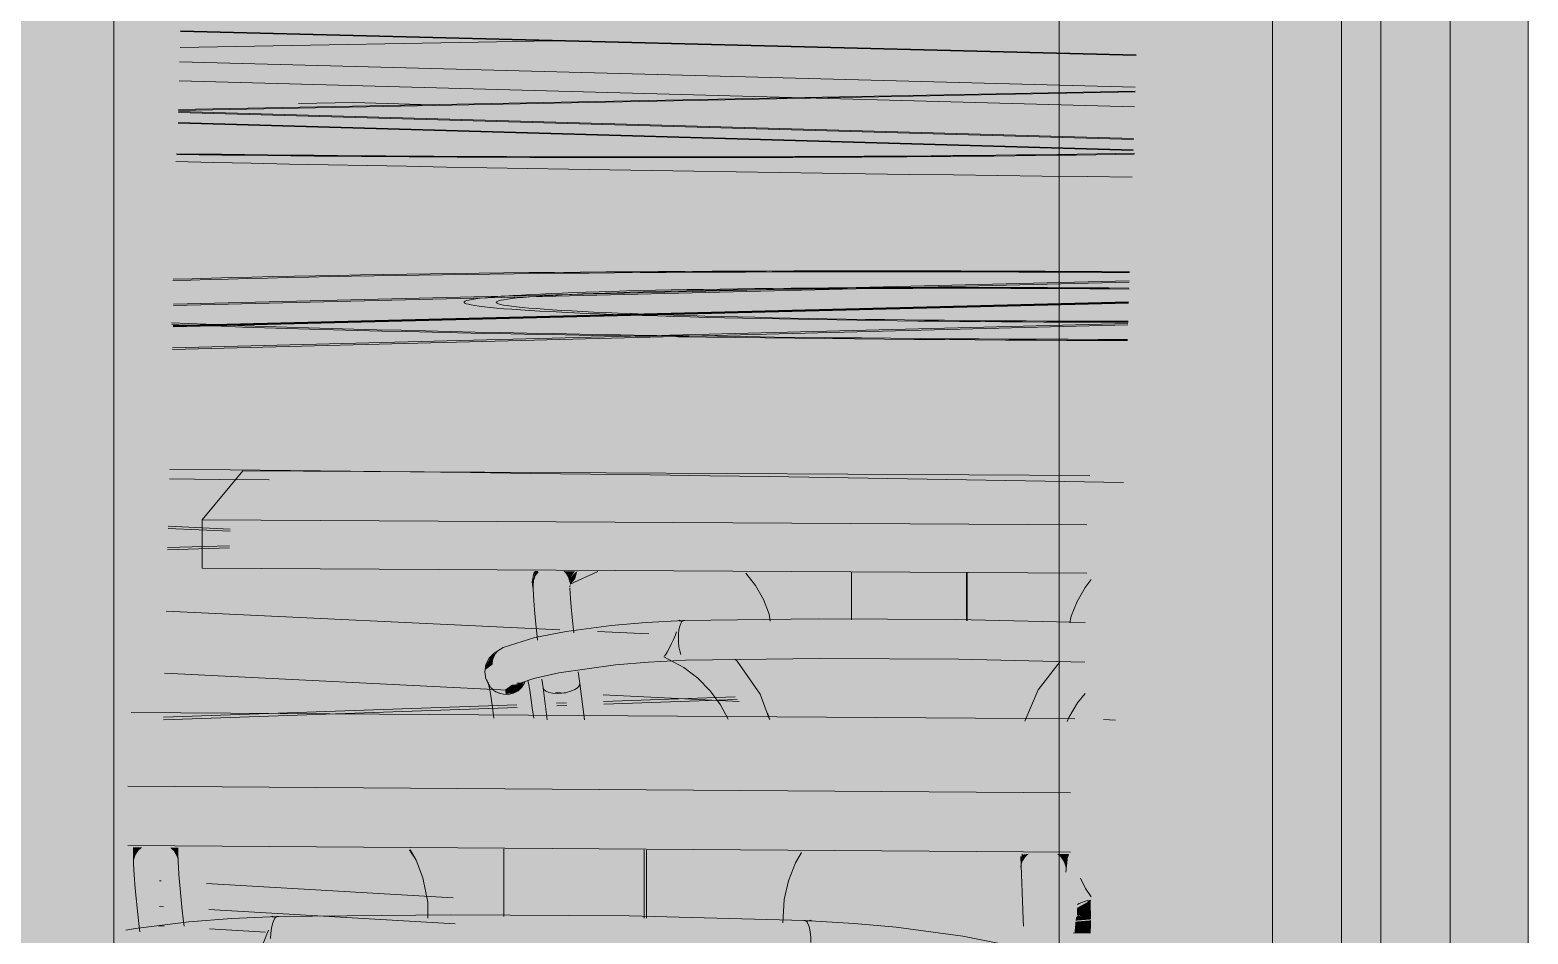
# Model space of a CAD drawing. Header units: inches. Extents: x 30681 to 92461, y -36095 to 66.
# Drawn here: x 30683.3781 to 30683.436, y 59.9393 to 59.9742 of the extents above; entities that cross this region are included whole.
import ezdxf

# ---------------------------------------------------------------- set-up
doc = ezdxf.new("R2010")
doc.units = ezdxf.units.IN
doc.header["$MEASUREMENT"] = 0
doc.linetypes.add('Dash 1_16_', pattern=[0.125, 0.0625, -0.0625])
for name, color, linetype, lineweight in [('A-FLOR', 192, 'Continuous', 13), ('A-FLOR-CLRS', 90, 'Dash 1_16_', 9), ('A-FLOR-OTLN', 90, 'Continuous', 9), ('A-GLAZ-CURT', 52, 'Continuous', 9), ('A-GLAZ-CWMG', 51, 'Continuous', 9), ('I-FURN', 30, 'Continuous', 9), ('L-SITE-WALL', 31, 'Continuous', 13)]:
    doc.layers.add(name, color=color, linetype=linetype, lineweight=lineweight)

msp = doc.modelspace()

# ---------------------------------------------------------------- hatches: boundary and pattern name
at = {"layer": 'A-FLOR'}
h = msp.add_hatch(color=256, dxfattribs=at)
h.paths.add_polyline_path([(30683.39455, 59.939724), (30683.394453, 59.940735), (30683.384948, 59.941277), (30683.385035, 59.940277), (30683.394496, 59.939728)], flags=0)
h.paths.add_polyline_path([(30683.383281, 59.940379), (30683.383239, 59.941127), (30683.383192, 59.941378), (30683.383132, 59.941381), (30683.383132, 59.940387), (30683.383273, 59.940379)], flags=0)
h.paths.add_polyline_path([(30683.373013, 59.940975), (30683.373013, 59.941959), (30683.371578, 59.942041), (30683.371188, 59.941081), (30683.371978, 59.941035)], flags=0)
h.paths.add_polyline_path([(30683.369065, 59.941204), (30683.369442, 59.942163), (30683.361022, 59.942643), (30683.361149, 59.941664), (30683.369038, 59.941206)], flags=0)
h.paths.add_polyline_path([(30683.359063, 59.941785), (30683.358914, 59.942764), (30683.34355, 59.943641), (30683.34355, 59.942686), (30683.359011, 59.941788)], flags=0)
at = {"layer": 'A-GLAZ-CURT', "transparency": 33554458}
msp.add_hatch(color=256, dxfattribs=at).paths.add_polyline_path([(30683.381389, 59.873038), (30683.430294, 59.877207), (30683.430294, 60.076217), (30683.381389, 60.078804), (30683.381389, 59.877247)], flags=0)
at = {"layer": 'A-GLAZ-CWMG'}
for points in [[(30683.378135, 59.872206), (30683.378135, 60.07932), (30683.375497, 60.079115), (30683.375497, 59.872536), (30683.377193, 59.872324)], [(30683.378135, 59.872206), (30683.381375, 59.872484), (30683.381375, 60.079148), (30683.378135, 60.07932), (30683.378135, 59.881051)], [(30683.432972, 59.8769), (30683.435978, 59.877158), (30683.435978, 60.078365), (30683.432972, 60.078529), (30683.432972, 59.880953)], [(30683.430294, 59.877207), (30683.430294, 60.076217), (30683.426113, 60.07592), (30683.426113, 59.877685)], [(30683.432972, 59.8769), (30683.432972, 60.076407), (30683.430294, 60.076217), (30683.430294, 59.877207), (30683.432016, 59.87701)]]:
    msp.add_hatch(color=256, dxfattribs=at).paths.add_polyline_path(points, flags=0)
at = {"layer": 'I-FURN'}
for points in [[(30683.418941, 59.953257), (30683.418941, 59.955126), (30683.384785, 59.955317), (30683.384785, 59.953455), (30683.416409, 59.953271)], [(30683.397569, 59.953007), (30683.397639, 59.953174), (30683.397753, 59.953341), (30683.397636, 59.953341), (30683.397584, 59.953085)], [(30683.397593, 59.952333), (30683.397644, 59.952494), (30683.397739, 59.952639), (30683.398011, 59.952827), (30683.398035, 59.952839), (30683.398215, 59.952881), (30683.398152, 59.95334), (30683.397786, 59.953318), (30683.397683, 59.953174), (30683.397605, 59.953007), (30683.397575, 59.952899), (30683.397571, 59.952541)], [(30683.399004, 59.95232), (30683.398934, 59.953096), (30683.398762, 59.953335), (30683.398194, 59.953339), (30683.398215, 59.952881), (30683.398401, 59.952879), (30683.39858, 59.952834), (30683.398739, 59.952749), (30683.398868, 59.952629), (30683.398959, 59.952483)], [(30683.398979, 59.952932), (30683.399041, 59.953142), (30683.399182, 59.953332), (30683.398762, 59.953335), (30683.398876, 59.953199), (30683.398973, 59.952958)], [(30683.39899, 59.952813), (30683.399184, 59.953033), (30683.399269, 59.953331), (30683.39921, 59.953309), (30683.399003, 59.953084), (30683.398989, 59.952837)], [(30683.399016, 59.952838), (30683.399738, 59.953194), (30683.400046, 59.953325), (30683.399269, 59.953331), (30683.399205, 59.953083), (30683.399184, 59.953033), (30683.399036, 59.952857)], [(30683.397574, 59.95264), (30683.397597, 59.952979), (30683.397653, 59.953125), (30683.397569, 59.953007), (30683.397556, 59.952753), (30683.397573, 59.952642)], [(30683.406746, 59.95141), (30683.40745, 59.951425), (30683.407432, 59.951689), (30683.406855, 59.953114), (30683.40668, 59.953284), (30683.405696, 59.953289), (30683.406303, 59.952504), (30683.40674, 59.951425)], [(30683.40745, 59.951421), (30683.40774, 59.951429), (30683.40762, 59.951967), (30683.40778, 59.951929), (30683.407559, 59.952614), (30683.407203, 59.953281), (30683.406712, 59.953284), (30683.406868, 59.95308), (30683.407432, 59.951689), (30683.40745, 59.951425)], [(30683.417552, 59.951333), (30683.417573, 59.951628), (30683.418196, 59.953092), (30683.418302, 59.953217), (30683.417762, 59.95322), (30683.417356, 59.95229), (30683.417357, 59.951909), (30683.41726, 59.95134), (30683.417389, 59.951337)], [(30683.418259, 59.951313), (30683.418365, 59.951569), (30683.418729, 59.952432), (30683.418907, 59.952712), (30683.419115, 59.952955), (30683.419078, 59.953212), (30683.418302, 59.953217), (30683.418158, 59.953048), (30683.417573, 59.951628), (30683.417579, 59.951332), (30683.418258, 59.951313)], [(30683.395993, 59.949728), (30683.396903, 59.950029), (30683.398289, 59.950304), (30683.400108, 59.950544), (30683.400183, 59.950915), (30683.400271, 59.951061), (30683.400386, 59.951168), (30683.40052, 59.951229), (30683.39893, 59.951008), (30683.397174, 59.950652), (30683.396367, 59.950369), (30683.396213, 59.950254), (30683.396094, 59.950102), (30683.396019, 59.949923)], [(30683.400108, 59.950544), (30683.402219, 59.950703), (30683.40317, 59.950752), (30683.403224, 59.951208), (30683.40331, 59.951389), (30683.403362, 59.951427), (30683.401942, 59.951349), (30683.40052, 59.951229), (30683.400386, 59.951168), (30683.400271, 59.951061), (30683.400183, 59.950915), (30683.400127, 59.950738)], [(30683.418871, 59.950682), (30683.418873, 59.951355), (30683.413516, 59.951469), (30683.411617, 59.951494), (30683.404796, 59.951449), (30683.40331, 59.951389), (30683.403224, 59.951208), (30683.403176, 59.950919), (30683.40317, 59.950752), (30683.407865, 59.950817), (30683.413514, 59.950795), (30683.416339, 59.950751)], [(30683.396735, 59.948948), (30683.397604, 59.949232), (30683.399402, 59.949555), (30683.400659, 59.949719), (30683.400516, 59.949762), (30683.400383, 59.949853), (30683.400268, 59.949988), (30683.400126, 59.950345), (30683.400108, 59.950544), (30683.397736, 59.950194), (30683.396584, 59.949924), (30683.395993, 59.949728), (30683.396017, 59.949532), (30683.396091, 59.949348), (30683.396209, 59.949187), (30683.396363, 59.949062), (30683.396588, 59.948972)], [(30683.400659, 59.949719), (30683.402818, 59.949947), (30683.402648, 59.950069), (30683.403261, 59.950125), (30683.403193, 59.950413), (30683.40317, 59.950752), (30683.401529, 59.950667), (30683.400108, 59.950544), (30683.400181, 59.950155), (30683.400383, 59.949853), (30683.400516, 59.949762)], [(30683.405756, 59.947614), (30683.405448, 59.948349), (30683.40427, 59.949671), (30683.403739, 59.949999), (30683.40355, 59.950001), (30683.403256, 59.950143), (30683.403176, 59.950347), (30683.402897, 59.95052), (30683.40268, 59.950111), (30683.402876, 59.949984), (30683.402806, 59.949953), (30683.403977, 59.949122), (30683.404316, 59.948754), (30683.404546, 59.948471), (30683.405071, 59.947619), (30683.405676, 59.947615)], [(30683.418578, 59.949839), (30683.418872, 59.949884), (30683.418871, 59.950682), (30683.413514, 59.950795), (30683.411609, 59.95082), (30683.405042, 59.950781), (30683.40317, 59.950752), (30683.403222, 59.950259), (30683.403261, 59.950125), (30683.403483, 59.950101), (30683.403599, 59.950019), (30683.403681, 59.950035), (30683.403627, 59.950068), (30683.404135, 59.949992), (30683.404163, 59.949989), (30683.405022, 59.94993), (30683.407867, 59.949968), (30683.413515, 59.949945), (30683.41634, 59.9499)], [(30683.395726, 59.949534), (30683.395993, 59.949728), (30683.396019, 59.949923), (30683.396094, 59.950102), (30683.396213, 59.950254), (30683.395914, 59.950024), (30683.395745, 59.949687), (30683.395742, 59.949663)], [(30683.417502, 59.947538), (30683.417809, 59.948269), (30683.418872, 59.949504), (30683.418872, 59.949867), (30683.418337, 59.949845), (30683.41797, 59.94984), (30683.417144, 59.948866), (30683.416562, 59.947544), (30683.417368, 59.947539)], [(30683.396501, 59.948584), (30683.396486, 59.948768), (30683.396735, 59.948948), (30683.396542, 59.94898), (30683.396363, 59.949062), (30683.396209, 59.949187), (30683.396091, 59.949348), (30683.396001, 59.949664), (30683.395993, 59.949728), (30683.395726, 59.949534), (30683.395769, 59.94914), (30683.395927, 59.948852), (30683.396055, 59.948735), (30683.396244, 59.948634), (30683.396414, 59.948595)], [(30683.418236, 59.947533), (30683.418546, 59.948189), (30683.418874, 59.948624), (30683.418872, 59.949492), (30683.417809, 59.948269), (30683.417502, 59.947538), (30683.418215, 59.947533)], [(30683.396713, 59.948176), (30683.396594, 59.948579), (30683.396321, 59.94861), (30683.396114, 59.948703), (30683.395918, 59.948863), (30683.395867, 59.948882), (30683.395951, 59.948577), (30683.396127, 59.948353), (30683.396271, 59.948259), (30683.396463, 59.948192), (30683.396656, 59.948177)], [(30683.396613, 59.948579), (30683.396934, 59.948696), (30683.397068, 59.948805), (30683.397204, 59.948991), (30683.397102, 59.948885), (30683.396934, 59.948725), (30683.396741, 59.948627), (30683.396567, 59.948592), (30683.396375, 59.9486), (30683.396594, 59.948579)], [(30683.396501, 59.948584), (30683.396806, 59.948654), (30683.39698, 59.94876), (30683.397123, 59.948913), (30683.397201, 59.949056), (30683.396928, 59.948966), (30683.396735, 59.948948), (30683.396486, 59.948768)], [(30683.396713, 59.948176), (30683.396945, 59.948241), (30683.397199, 59.948417), (30683.397226, 59.948442), (30683.397363, 59.948702), (30683.397388, 59.94878), (30683.397364, 59.94911), (30683.397226, 59.949027), (30683.397077, 59.948814), (30683.396901, 59.948678), (30683.396652, 59.948589), (30683.396613, 59.948579), (30683.396713, 59.948179)], [(30683.397582, 59.947658), (30683.397393, 59.948944), (30683.397388, 59.94878), (30683.397315, 59.948578), (30683.397128, 59.948353), (30683.396984, 59.948262), (30683.396757, 59.948186), (30683.396713, 59.948176), (30683.396801, 59.947663), (30683.397556, 59.947658)], [(30683.396735, 59.948948), (30683.396928, 59.948966), (30683.397742, 59.949232), (30683.396793, 59.948967)], [(30683.398805, 59.9476), (30683.398673, 59.948626), (30683.398317, 59.948627), (30683.398051, 59.948705), (30683.397947, 59.94884), (30683.398125, 59.947604), (30683.398725, 59.9476)], [(30683.399542, 59.947594), (30683.399344, 59.948917), (30683.399169, 59.948766), (30683.398856, 59.948656), (30683.398674, 59.948624), (30683.398805, 59.9476), (30683.39952, 59.947595)], [(30683.406733, 59.947608), (30683.406632, 59.94786), (30683.406614, 59.94786), (30683.406726, 59.947608)], [(30683.382146, 59.942174), (30683.382207, 59.942369), (30683.382321, 59.942544), (30683.382466, 59.942671), (30683.382147, 59.942672), (30683.382141, 59.942308)], [(30683.382373, 59.93941), (30683.383197, 59.939523), (30683.382929, 59.942335), (30683.382907, 59.942668), (30683.382466, 59.942671), (30683.382321, 59.942544), (30683.382175, 59.942267), (30683.382146, 59.942174), (30683.382174, 59.941533), (30683.382352, 59.939603), (30683.382373, 59.93941)], [(30683.383197, 59.939523), (30683.38408, 59.939661), (30683.3838, 59.942354), (30683.383689, 59.942531), (30683.383528, 59.942664), (30683.382907, 59.942668), (30683.383075, 59.940637), (30683.383188, 59.939603)], [(30683.383856, 59.942157), (30683.383845, 59.94266), (30683.383545, 59.942664), (30683.383689, 59.942531), (30683.383813, 59.942308)], [(30683.392954, 59.942266), (30683.392804, 59.942585), (30683.392763, 59.942585), (30683.392935, 59.942297)], [(30683.394315, 59.939945), (30683.394182, 59.941579), (30683.393781, 59.942579), (30683.392826, 59.942585), (30683.3934, 59.94115), (30683.393501, 59.939945), (30683.394288, 59.939945)], [(30683.394768, 59.939944), (30683.394791, 59.94131), (30683.394371, 59.942574), (30683.393781, 59.942579), (30683.394215, 59.941496), (30683.394343, 59.939944), (30683.394734, 59.939944)], [(30683.416886, 59.938574), (30683.417337, 59.942422), (30683.416706, 59.942426), (30683.416562, 59.942295), (30683.416454, 59.942119), (30683.416381, 59.941755), (30683.41607, 59.938799), (30683.416763, 59.938609)], [(30683.416401, 59.941922), (30683.416454, 59.942119), (30683.416582, 59.942313), (30683.416706, 59.942426), (30683.416455, 59.942391), (30683.416446, 59.942312)], [(30683.417712, 59.93816), (30683.418122, 59.941914), (30683.418058, 59.942111), (30683.417912, 59.942313), (30683.41777, 59.942419), (30683.417337, 59.942422), (30683.416886, 59.938574), (30683.417314, 59.938424), (30683.417674, 59.93819)], [(30683.418128, 59.94171), (30683.418177, 59.942414), (30683.417792, 59.942418), (30683.41794, 59.942288), (30683.418058, 59.942111), (30683.418122, 59.941914)], [(30683.418187, 59.942267), (30683.418205, 59.942413), (30683.418193, 59.942413), (30683.418189, 59.942311)], [(30683.41652, 59.939858), (30683.416793, 59.942317), (30683.416396, 59.94232), (30683.416519, 59.939858)], [(30683.418586, 59.94047), (30683.418893, 59.940597), (30683.419109, 59.940638), (30683.419086, 59.940831), (30683.418733, 59.941367), (30683.418689, 59.941378), (30683.418589, 59.940501)], [(30683.419107, 59.939912), (30683.419085, 59.940616), (30683.418978, 59.940605), (30683.418978, 59.940568), (30683.41857, 59.94034), (30683.418562, 59.940046), (30683.41866, 59.940046), (30683.418741, 59.939976), (30683.418906, 59.939949)], [(30683.408289, 59.939002), (30683.408247, 59.93948), (30683.408185, 59.939705), (30683.408073, 59.93985), (30683.395986, 59.940063), (30683.39036, 59.940037), (30683.387672, 59.940003), (30683.387545, 59.93986), (30683.387457, 59.93956), (30683.387424, 59.939161), (30683.392566, 59.939224), (30683.400204, 59.939184), (30683.405834, 59.939069), (30683.407241, 59.939031)], [(30683.418512, 59.939847), (30683.419106, 59.939895), (30683.419107, 59.939927), (30683.418721, 59.939993), (30683.41861, 59.940056), (30683.418528, 59.939977), (30683.418514, 59.939867)], [(30683.381836, 59.938708), (30683.383682, 59.938932), (30683.383706, 59.939173), (30683.383827, 59.939474), (30683.383887, 59.939574), (30683.384031, 59.939708), (30683.384198, 59.939783), (30683.381839, 59.939444), (30683.381836, 59.938747)], [(30683.383682, 59.938932), (30683.385415, 59.939068), (30683.387424, 59.939161), (30683.387457, 59.93956), (30683.387545, 59.93986), (30683.387672, 59.940003), (30683.384737, 59.939825), (30683.384198, 59.939783), (30683.384031, 59.939708), (30683.383827, 59.939474), (30683.383776, 59.939392), (30683.383706, 59.939173)], [(30683.41215, 59.938715), (30683.412128, 59.938957), (30683.412061, 59.939178), (30683.411955, 59.939362), (30683.411817, 59.939498), (30683.411655, 59.939577), (30683.409862, 59.93974), (30683.408073, 59.93985), (30683.408185, 59.939705), (30683.408262, 59.939403), (30683.408289, 59.939002), (30683.41035, 59.938879)], [(30683.417489, 59.93772), (30683.417458, 59.937962), (30683.417366, 59.938186), (30683.417123, 59.938451), (30683.41703, 59.938522), (30683.416809, 59.938611), (30683.415413, 59.93898), (30683.413699, 59.939302), (30683.411655, 59.939577), (30683.411837, 59.939478), (30683.411955, 59.939362), (30683.412061, 59.939178), (30683.412128, 59.938957), (30683.41215, 59.938715), (30683.414478, 59.938412), (30683.416275, 59.938077), (30683.417418, 59.937741)], [(30683.419092, 59.939356), (30683.419106, 59.939858), (30683.418506, 59.939807), (30683.418465, 59.939361), (30683.418488, 59.93936)], [(30683.419061, 59.938276), (30683.419064, 59.939365), (30683.418412, 59.939363), (30683.418315, 59.938282), (30683.41837, 59.938281)]]:
    msp.add_hatch(color=256, dxfattribs=at).paths.add_polyline_path(points, flags=0)
h = msp.add_hatch(color=256, dxfattribs=at)
h.paths.add_polyline_path([(30683.39849, 59.948616), (30683.398673, 59.948626), (30683.398565, 59.949324), (30683.397907, 59.949174), (30683.397976, 59.948767), (30683.398167, 59.948657), (30683.398317, 59.948627)], flags=0)
h.paths.add_polyline_path([(30683.397732, 59.95068), (30683.398414, 59.950826), (30683.398215, 59.952881), (30683.398035, 59.952839), (30683.397872, 59.952756), (30683.397739, 59.952639), (30683.397644, 59.952494), (30683.397593, 59.952333), (30683.3976, 59.952043), (30683.397727, 59.95073)], flags=0)
h = msp.add_hatch(color=256, dxfattribs=at)
h.paths.add_polyline_path([(30683.398673, 59.948626), (30683.399105, 59.948739), (30683.399277, 59.948839), (30683.399363, 59.948995), (30683.399267, 59.949442), (30683.39859, 59.949307), (30683.398606, 59.949177)], flags=0)
h.paths.add_polyline_path([(30683.398415, 59.950816), (30683.399135, 59.950956), (30683.398959, 59.952483), (30683.398868, 59.952629), (30683.398739, 59.952749), (30683.39858, 59.952834), (30683.398401, 59.952879), (30683.398215, 59.952881), (30683.398414, 59.950826)], flags=0)
h = msp.add_hatch(color=256, dxfattribs=at)
h.paths.add_polyline_path([(30683.41726, 59.95134), (30683.41736, 59.951999), (30683.417361, 59.952301), (30683.417762, 59.95322), (30683.414425, 59.953198), (30683.414423, 59.951395), (30683.417181, 59.951343)], flags=0)
h.paths.add_polyline_path([(30683.407741, 59.951425), (30683.409963, 59.951429), (30683.409964, 59.953265), (30683.407203, 59.953281), (30683.407595, 59.952504), (30683.40778, 59.951929), (30683.40762, 59.951967), (30683.407741, 59.951426)], flags=0)
h = msp.add_hatch(color=256, dxfattribs=at)
h.paths.add_polyline_path([(30683.413904, 59.913196), (30683.413744, 59.916702), (30683.413681, 59.91668), (30683.41346, 59.916557), (30683.412971, 59.916337), (30683.411692, 59.916074), (30683.41101, 59.915998), (30683.409851, 59.916274), (30683.409851, 59.913239), (30683.413823, 59.913196)], flags=0)
h.paths.add_polyline_path([(30683.414102, 59.921195), (30683.413978, 59.923402), (30683.413425, 59.923394), (30683.411111, 59.923405), (30683.409851, 59.923395), (30683.409851, 59.921388), (30683.412812, 59.921339), (30683.41409, 59.921197)], flags=0)
h.paths.add_polyline_path([(30683.414103, 59.926347), (30683.414159, 59.926411), (30683.414291, 59.926456), (30683.414291, 59.934092), (30683.409851, 59.934109), (30683.409868, 59.927148), (30683.410179, 59.927007), (30683.410932, 59.926817), (30683.412287, 59.926635), (30683.412658, 59.926588), (30683.413636, 59.926497), (30683.41399, 59.926394), (30683.414053, 59.926368)], flags=0)
h.paths.add_polyline_path([(30683.414291, 59.951427), (30683.414291, 59.95327), (30683.409851, 59.953296), (30683.409851, 59.951459), (30683.414116, 59.95143)], flags=0)
h = msp.add_hatch(color=256, dxfattribs=at)
h.paths.add_polyline_path([(30683.406735, 59.95141), (30683.406735, 59.951437), (30683.406731, 59.951425)], flags=0)
h.paths.add_polyline_path([(30683.406383, 59.952306), (30683.406185, 59.952707), (30683.406141, 59.952707), (30683.406298, 59.952447)], flags=0)
h = msp.add_hatch(color=256, dxfattribs=at)
h.paths.add_polyline_path([(30683.406704, 59.947608), (30683.406434, 59.948283), (30683.406079, 59.948989), (30683.405291, 59.949934), (30683.404389, 59.949957), (30683.403739, 59.949999), (30683.404349, 59.949622), (30683.405448, 59.948349), (30683.405756, 59.947614), (30683.406678, 59.947608)], flags=0)
h.paths.add_polyline_path([(30683.40321, 59.950326), (30683.40317, 59.950752), (30683.403172, 59.951208), (30683.402897, 59.95052), (30683.403193, 59.950336)], flags=0)
h = msp.add_hatch(color=256, dxfattribs=at)
h.paths.add_polyline_path([(30683.416042, 59.93582), (30683.416161, 59.936816), (30683.415689, 59.936923), (30683.41434, 59.937171), (30683.412705, 59.937398), (30683.410746, 59.9376), (30683.409296, 59.937695), (30683.40863, 59.9373), (30683.408233, 59.937015), (30683.40775, 59.936568), (30683.407601, 59.936333), (30683.407616, 59.935886), (30683.416031, 59.93582)], flags=0)
h.paths.add_polyline_path([(30683.416383, 59.938686), (30683.416486, 59.939862), (30683.416383, 59.942319), (30683.408227, 59.942369), (30683.40807, 59.942052), (30683.407607, 59.940828), (30683.407537, 59.939658), (30683.409846, 59.939555), (30683.411708, 59.939406), (30683.413036, 59.939254), (30683.415124, 59.938933), (30683.41637, 59.938689)], flags=0)
h.paths.add_polyline_path([(30683.416553, 59.947543), (30683.4168, 59.948209), (30683.417252, 59.949015), (30683.417867, 59.949803), (30683.417922, 59.949856), (30683.413078, 59.94995), (30683.408835, 59.949967), (30683.405291, 59.949934), (30683.405873, 59.949253), (30683.406168, 59.94884), (30683.40677, 59.947607), (30683.416535, 59.947544)], flags=0)
h = msp.add_hatch(color=256, dxfattribs=at)
h.paths.add_polyline_path([(30683.41656, 59.947543), (30683.416753, 59.947983), (30683.416964, 59.948523), (30683.416656, 59.94786), (30683.416553, 59.947543)], flags=0)
h.paths.add_polyline_path([(30683.417144, 59.948866), (30683.417827, 59.949672), (30683.417724, 59.949667), (30683.41716, 59.948889)], flags=0)
h = msp.add_hatch(color=256, dxfattribs=at)
h.paths.add_polyline_path([(30683.396792, 59.947664), (30683.396713, 59.948176), (30683.396515, 59.948179), (30683.396226, 59.948285), (30683.396056, 59.948423), (30683.395951, 59.948577), (30683.395934, 59.948577), (30683.396031, 59.947797), (30683.396079, 59.947668), (30683.396745, 59.947664)], flags=0)
h.paths.add_polyline_path([(30683.39595, 59.948352), (30683.395969, 59.948379), (30683.395938, 59.948431)], flags=0)
h = msp.add_hatch(color=256, dxfattribs=at)
h.paths.add_polyline_path([(30683.41831, 59.942484), (30683.41831, 59.944784), (30683.381909, 59.945034), (30683.381909, 59.942744), (30683.417195, 59.942492)], flags=0)
h.paths.add_polyline_path([(30683.371865, 59.942816), (30683.371865, 59.945103), (30683.365375, 59.945148), (30683.365375, 59.942862), (30683.36792, 59.942844)], flags=0)
h = msp.add_hatch(color=256, dxfattribs=at)
h.paths.add_polyline_path([(30683.406295, 59.928638), (30683.406267, 59.928693), (30683.406319, 59.928693), (30683.406196, 59.929176), (30683.406117, 59.930584), (30683.406202, 59.930609), (30683.406111, 59.932866), (30683.405979, 59.932838), (30683.405914, 59.933191), (30683.405866, 59.932275), (30683.406003, 59.92864), (30683.406237, 59.928638)], flags=0)
h.paths.add_polyline_path([(30683.405908, 59.939778), (30683.405908, 59.939778), (30683.405863, 59.939779)], flags=0)
h.paths.add_polyline_path([(30683.405907, 59.939798), (30683.405864, 59.940959), (30683.406302, 59.942399), (30683.406215, 59.942393), (30683.406224, 59.942472), (30683.406119, 59.94249), (30683.402084, 59.942519), (30683.402082, 59.939886), (30683.405863, 59.9398)], flags=0)
h.paths.add_polyline_path([(30683.396581, 59.939942), (30683.396583, 59.942558), (30683.394515, 59.942573), (30683.394618, 59.942298), (30683.394394, 59.942559), (30683.394791, 59.94131), (30683.39479, 59.939944), (30683.396302, 59.939942)], flags=0)
h = msp.add_hatch(color=256, dxfattribs=at)
h.paths.add_polyline_path([(30683.40185, 59.893829), (30683.40185, 59.918724), (30683.400773, 59.918722), (30683.396429, 59.918766), (30683.396429, 59.893901), (30683.401784, 59.89383)], flags=0)
h.paths.add_polyline_path([(30683.40185, 59.939945), (30683.40185, 59.942576), (30683.396429, 59.942614), (30683.396429, 59.94), (30683.400998, 59.939957), (30683.401784, 59.939946)], flags=0)
h = msp.add_hatch(color=256, dxfattribs=at)
h.paths.add_polyline_path([(30683.40185, 59.893829), (30683.401938, 59.894393), (30683.401938, 59.918718), (30683.40185, 59.918716), (30683.40185, 59.894402)], flags=0)
h.paths.add_polyline_path([(30683.401938, 59.939939), (30683.401938, 59.94257), (30683.40185, 59.942576), (30683.40185, 59.939945)], flags=0)
h = msp.add_hatch(color=256, dxfattribs=at)
h.paths.add_polyline_path([(30683.40636, 59.939769), (30683.406323, 59.939771), (30683.406323, 59.93977)], flags=0)
h.paths.add_polyline_path([(30683.406362, 59.939786), (30683.40648, 59.941406), (30683.406925, 59.942485), (30683.406341, 59.942489), (30683.40622, 59.942211), (30683.405864, 59.940959), (30683.405944, 59.939797), (30683.406321, 59.939787)], flags=0)
h = msp.add_hatch(color=256, dxfattribs=at)
h.paths.add_polyline_path([(30683.407231, 59.939752), (30683.407191, 59.939754), (30683.407217, 59.939752)], flags=0)
h.paths.add_polyline_path([(30683.407231, 59.939762), (30683.407343, 59.941091), (30683.407886, 59.942477), (30683.406925, 59.942485), (30683.40648, 59.941406), (30683.406376, 59.939786), (30683.407217, 59.939763)], flags=0)
at = {"layer": 'L-SITE-WALL'}
h = msp.add_hatch(color=256, dxfattribs=at)
h.paths.add_polyline_path([(30683.41787, 59.876931), (30683.426135, 59.87767), (30683.426135, 60.075929), (30683.419005, 60.076325), (30683.419756, 60.075495), (30683.419652, 60.075313), (30683.41787, 60.075411), (30683.41787, 59.877112)], flags=0)
h.paths.add_polyline_path([(30683.426135, 60.082746), (30683.426135, 60.174531), (30683.41787, 60.175586), (30683.41787, 60.131008), (30683.418797, 60.130973), (30683.418797, 60.128138), (30683.41787, 60.128026), (30683.41787, 60.083246), (30683.423759, 60.08289)], flags=0)

# ---------------------------------------------------------------- linework, layer by layer
at = {"layer": 'A-FLOR'}
for p, q in [((30683.383132, 59.941381), (30683.383204, 59.941377)), ((30683.384948, 59.941277), (30683.394473, 59.940733)), ((30683.383289, 59.940378), (30683.383132, 59.940387)), ((30683.394555, 59.939724), (30683.385035, 59.940277))]:
    msp.add_line(p, q, dxfattribs=at)
at = {"layer": 'A-FLOR-CLRS', "linetype": 'Continuous'}
for p, q in [((30683.42081, 59.972026), (30683.383914, 59.972995)), ((30683.420786, 59.971264), (30683.383896, 59.97226)), ((30683.3986, 59.951076), (30683.38339, 59.95179)), ((30683.402026, 59.950915), (30683.400046, 59.951008)), ((30683.396829, 59.948728), (30683.38333, 59.949394)), ((30683.398819, 59.94863), (30683.398423, 59.94865)), ((30683.405512, 59.9483), (30683.400262, 59.948559)), ((30683.420052, 59.947584), (30683.419585, 59.947607)), ((30683.383089, 59.939643), (30683.383316, 59.93963)), ((30683.385071, 59.939527), (30683.387227, 59.9394))]:
    msp.add_line(p, q, dxfattribs=at)
at = {"layer": 'A-FLOR-OTLN'}
for p, q in [((30683.383943, 59.974166), (30683.420847, 59.973238)), ((30683.383944, 59.974193), (30683.420848, 59.973266)), ((30683.383928, 59.973549), (30683.39831, 59.973805)), ((30683.383868, 59.971155), (30683.420805, 59.971871)), ((30683.383868, 59.971123), (30683.420804, 59.97184)), ((30683.388503, 59.971388), (30683.390629, 59.971429)), ((30683.393664, 59.971345), (30683.390629, 59.971429)), ((30683.420748, 59.970039), (30683.383866, 59.971078)), ((30683.420747, 59.970004), (30683.383866, 59.971043)), ((30683.383855, 59.970626), (30683.420734, 59.969571)), ((30683.383856, 59.970661), (30683.420735, 59.969608)), ((30683.420576, 59.964497), (30683.383681, 59.963594)), ((30683.420578, 59.964547), (30683.383683, 59.963645)), ((30683.420553, 59.96374), (30683.383662, 59.962818)), ((30683.420551, 59.963688), (30683.383661, 59.962765)), ((30683.420552, 59.963714), (30683.383662, 59.962792)), ((30683.420525, 59.962842), (30683.38364, 59.961897)), ((30683.420527, 59.962896), (30683.383641, 59.961953)), ((30683.383471, 59.95507), (30683.385861, 59.954965)), ((30683.383469, 59.954987), (30683.385859, 59.954882)), ((30683.385843, 59.954238), (30683.383448, 59.954164)), ((30683.385845, 59.954318), (30683.38345, 59.954245)), ((30683.396934, 59.948183), (30683.383289, 59.947704)), ((30683.398856, 59.948251), (30683.398459, 59.948237)), ((30683.398867, 59.948147), (30683.398472, 59.948133)), ((30683.405361, 59.94848), (30683.400284, 59.948301)), ((30683.405446, 59.948379), (30683.400293, 59.948197)), ((30683.396947, 59.948079), (30683.383286, 59.947598))]:
    msp.add_line(p, q, dxfattribs=at)
for points in [[(30683.38377, 59.969146, 0), (30683.385213, 59.969115, 0), (30683.386673, 59.969084, 0), (30683.38815, 59.969054, 0), (30683.389643, 59.969025, 0), (30683.391153, 59.968995, 0), (30683.392678, 59.968966, 0), (30683.394218, 59.968938, 0), (30683.395774, 59.96891, 0), (30683.397345, 59.968882, 0), (30683.39893, 59.968855, 0), (30683.400529, 59.968829, 0), (30683.402142, 59.968802, 0), (30683.403768, 59.968777, 0), (30683.405408, 59.968752, 0), (30683.40706, 59.968727, 0), (30683.408725, 59.968703, 0), (30683.410402, 59.968679, 0), (30683.412091, 59.968656, 0), (30683.41379, 59.968633, 0), (30683.415501, 59.968611, 0), (30683.417222, 59.96859, 0), (30683.418954, 59.968569, 0), (30683.420695, 59.968548, 0)], [(30683.420785, 59.969468, 0), (30683.420063, 59.969456, 0), (30683.419326, 59.969444, 0), (30683.418574, 59.969433, 0), (30683.417807, 59.969423, 0), (30683.417026, 59.969413, 0), (30683.416231, 59.969403, 0), (30683.415424, 59.969394, 0), (30683.414604, 59.969386, 0), (30683.413772, 59.969378, 0), (30683.412929, 59.969371, 0), (30683.412075, 59.969364, 0), (30683.411211, 59.969358, 0), (30683.410337, 59.969352, 0), (30683.409455, 59.969347, 0), (30683.408564, 59.969343, 0), (30683.407666, 59.969339, 0), (30683.406761, 59.969336, 0), (30683.40585, 59.969333, 0), (30683.404932, 59.969331, 0), (30683.40401, 59.96933, 0), (30683.403084, 59.969329, 0), (30683.402153, 59.969329, 0), (30683.40122, 59.96933, 0), (30683.400284, 59.969331, 0), (30683.399347, 59.969333, 0), (30683.398409, 59.969335, 0), (30683.39747, 59.969338, 0), (30683.396531, 59.969341, 0), (30683.395594, 59.969345, 0), (30683.394658, 59.96935, 0), (30683.393724, 59.969355, 0), (30683.392793, 59.969361, 0), (30683.391866, 59.969368, 0), (30683.390944, 59.969375, 0), (30683.390026, 59.969383, 0), (30683.389114, 59.969391, 0), (30683.388208, 59.9694, 0), (30683.387309, 59.969409, 0), (30683.386417, 59.969419, 0), (30683.385533, 59.969429, 0), (30683.384659, 59.96944, 0), (30683.383793, 59.969451, 0)], [(30683.420764, 59.969434, 0), (30683.420032, 59.969422, 0), (30683.419286, 59.969411, 0), (30683.418525, 59.969401, 0), (30683.417751, 59.96939, 0), (30683.416963, 59.969381, 0), (30683.416163, 59.969372, 0), (30683.415351, 59.969363, 0), (30683.414527, 59.969355, 0), (30683.413692, 59.969348, 0), (30683.412847, 59.969341, 0), (30683.411991, 59.969335, 0), (30683.411126, 59.969329, 0), (30683.410253, 59.969324, 0), (30683.409371, 59.969319, 0), (30683.408481, 59.969315, 0), (30683.407585, 59.969311, 0), (30683.406682, 59.969309, 0), (30683.405773, 59.969306, 0), (30683.404859, 59.969304, 0), (30683.40394, 59.969303, 0), (30683.403017, 59.969303, 0), (30683.402091, 59.969303, 0), (30683.401162, 59.969303, 0), (30683.40023, 59.969305, 0), (30683.399298, 59.969306, 0), (30683.398364, 59.969309, 0), (30683.39743, 59.969312, 0), (30683.396496, 59.969315, 0), (30683.395563, 59.969319, 0), (30683.394632, 59.969324, 0), (30683.393703, 59.969329, 0), (30683.392777, 59.969335, 0), (30683.391854, 59.969341, 0), (30683.390935, 59.969348, 0), (30683.390021, 59.969356, 0), (30683.389112, 59.969364, 0), (30683.388209, 59.969372, 0), (30683.387313, 59.969381, 0), (30683.386423, 59.969391, 0), (30683.385541, 59.969401, 0), (30683.384667, 59.969412, 0), (30683.383802, 59.969423, 0)], [(30683.420591, 59.964864, 0), (30683.419522, 59.96487, 0), (30683.418452, 59.964876, 0), (30683.417382, 59.964881, 0), (30683.416312, 59.964885, 0), (30683.415243, 59.964889, 0), (30683.414175, 59.964891, 0), (30683.413109, 59.964893, 0), (30683.412046, 59.964894, 0), (30683.410987, 59.964895, 0), (30683.409931, 59.964894, 0), (30683.408879, 59.964893, 0), (30683.407833, 59.964891, 0), (30683.406793, 59.964888, 0), (30683.405759, 59.964885, 0), (30683.404732, 59.96488, 0), (30683.403712, 59.964875, 0), (30683.402701, 59.964869, 0), (30683.401698, 59.964862, 0), (30683.400705, 59.964855, 0), (30683.399721, 59.964847, 0), (30683.398748, 59.964838, 0), (30683.397786, 59.964828, 0), (30683.396836, 59.964817, 0), (30683.395897, 59.964806, 0), (30683.394972, 59.964794, 0), (30683.39406, 59.964781, 0), (30683.393162, 59.964768, 0), (30683.392278, 59.964754, 0), (30683.391409, 59.964739, 0), (30683.390555, 59.964723, 0), (30683.389717, 59.964707, 0), (30683.388896, 59.96469, 0), (30683.388092, 59.964672, 0), (30683.387305, 59.964654, 0), (30683.386537, 59.964635, 0), (30683.385787, 59.964615, 0), (30683.385055, 59.964595, 0), (30683.384343, 59.964574, 0), (30683.383651, 59.964552, 0)], [(30683.420592, 59.964898, 0), (30683.419505, 59.964905, 0), (30683.418418, 59.964911, 0), (30683.41733, 59.964916, 0), (30683.416243, 59.96492, 0), (30683.415156, 59.964923, 0), (30683.414071, 59.964926, 0), (30683.412988, 59.964928, 0), (30683.411907, 59.964929, 0), (30683.41083, 59.964929, 0), (30683.409757, 59.964929, 0), (30683.408689, 59.964928, 0), (30683.407625, 59.964926, 0), (30683.406567, 59.964923, 0), (30683.405516, 59.964919, 0), (30683.404472, 59.964915, 0), (30683.403435, 59.96491, 0), (30683.402406, 59.964904, 0), (30683.401386, 59.964897, 0), (30683.400375, 59.96489, 0), (30683.399374, 59.964881, 0), (30683.398383, 59.964872, 0), (30683.397403, 59.964862, 0), (30683.396435, 59.964852, 0), (30683.395479, 59.964841, 0), (30683.394536, 59.964829, 0), (30683.393606, 59.964816, 0), (30683.39269, 59.964802, 0), (30683.391788, 59.964788, 0), (30683.390901, 59.964773, 0), (30683.390029, 59.964757, 0), (30683.389173, 59.964741, 0), (30683.388334, 59.964724, 0), (30683.387511, 59.964706, 0), (30683.386706, 59.964688, 0), (30683.385919, 59.964669, 0), (30683.38515, 59.964649, 0), (30683.3844, 59.964628, 0), (30683.383669, 59.964607, 0)], [(30683.420569, 59.964264, 0), (30683.419787, 59.964271, 0), (30683.419002, 59.964276, 0), (30683.418215, 59.964281, 0), (30683.417427, 59.964285, 0), (30683.416639, 59.964288, 0), (30683.415851, 59.96429, 0), (30683.415066, 59.964292, 0), (30683.414284, 59.964293, 0), (30683.413505, 59.964293, 0), (30683.412731, 59.964292, 0), (30683.411962, 59.96429, 0), (30683.411201, 59.964287, 0), (30683.410446, 59.964284, 0), (30683.409701, 59.964279, 0), (30683.408964, 59.964274, 0), (30683.408238, 59.964268, 0), (30683.407523, 59.964262, 0), (30683.406819, 59.964254, 0), (30683.406129, 59.964246, 0), (30683.405452, 59.964237, 0), (30683.40479, 59.964227, 0), (30683.404143, 59.964216, 0), (30683.403513, 59.964205, 0), (30683.402899, 59.964193, 0), (30683.402303, 59.96418, 0), (30683.401726, 59.964167, 0), (30683.401167, 59.964153, 0), (30683.400629, 59.964138, 0), (30683.400111, 59.964122, 0), (30683.399614, 59.964106, 0), (30683.399139, 59.96409, 0), (30683.398687, 59.964072, 0), (30683.398258, 59.964054, 0), (30683.397852, 59.964036, 0), (30683.397471, 59.964017, 0), (30683.397114, 59.963998, 0), (30683.396782, 59.963978, 0), (30683.396476, 59.963957, 0), (30683.396196, 59.963936, 0), (30683.395943, 59.963915, 0), (30683.395716, 59.963893, 0), (30683.395517, 59.963871, 0), (30683.395345, 59.963849, 0), (30683.3952, 59.963826, 0), (30683.395084, 59.963803, 0), (30683.394996, 59.96378, 0), (30683.394936, 59.963757, 0), (30683.394904, 59.963733, 0), (30683.394901, 59.96371, 0), (30683.394927, 59.963686, 0), (30683.394981, 59.963662, 0), (30683.395064, 59.963638, 0), (30683.395175, 59.963614, 0), (30683.395315, 59.96359, 0), (30683.395483, 59.963566, 0), (30683.395679, 59.963542, 0), (30683.395904, 59.963518, 0), (30683.396156, 59.963494, 0), (30683.396435, 59.96347, 0), (30683.396742, 59.963447, 0), (30683.397076, 59.963423, 0), (30683.397436, 59.9634, 0), (30683.397822, 59.963378, 0), (30683.398234, 59.963355, 0), (30683.39867, 59.963333, 0), (30683.399132, 59.963311, 0), (30683.399617, 59.96329, 0), (30683.400125, 59.963269, 0), (30683.400657, 59.963249, 0), (30683.40121, 59.963228, 0), (30683.401785, 59.963209, 0), (30683.402381, 59.96319, 0), (30683.402996, 59.963172, 0), (30683.403631, 59.963154, 0), (30683.404284, 59.963136, 0), (30683.404954, 59.96312, 0), (30683.405641, 59.963104, 0), (30683.406344, 59.963088, 0), (30683.407061, 59.963074, 0), (30683.407792, 59.96306, 0), (30683.408537, 59.963047, 0), (30683.409293, 59.963034, 0), (30683.41006, 59.963023, 0), (30683.410836, 59.963012, 0), (30683.411622, 59.963002, 0), (30683.412415, 59.962993, 0), (30683.413215, 59.962984, 0), (30683.414021, 59.962977, 0), (30683.414831, 59.96297, 0), (30683.415645, 59.962964, 0), (30683.416461, 59.962959, 0), (30683.417279, 59.962955, 0), (30683.418096, 59.962952, 0), (30683.418913, 59.962949, 0), (30683.419727, 59.962948, 0), (30683.420539, 59.962947, 0)], [(30683.420581, 59.964228, 0), (30683.419822, 59.964234, 0), (30683.419061, 59.96424, 0), (30683.418297, 59.964245, 0), (30683.417532, 59.964249, 0), (30683.416767, 59.964252, 0), (30683.416003, 59.964254, 0), (30683.415241, 59.964256, 0), (30683.414481, 59.964257, 0), (30683.413725, 59.964256, 0), (30683.412974, 59.964256, 0), (30683.412228, 59.964254, 0), (30683.411489, 59.964251, 0), (30683.410757, 59.964248, 0), (30683.410034, 59.964244, 0), (30683.409321, 59.964238, 0), (30683.408618, 59.964233, 0), (30683.407926, 59.964226, 0), (30683.407246, 59.964219, 0), (30683.406579, 59.96421, 0), (30683.405926, 59.964201, 0), (30683.405288, 59.964192, 0), (30683.404665, 59.964181, 0), (30683.404059, 59.96417, 0), (30683.40347, 59.964158, 0), (30683.402899, 59.964145, 0), (30683.402346, 59.964132, 0), (30683.401813, 59.964118, 0), (30683.401301, 59.964103, 0), (30683.400809, 59.964088, 0), (30683.400338, 59.964072, 0), (30683.39989, 59.964055, 0), (30683.399465, 59.964038, 0), (30683.399062, 59.96402, 0), (30683.398684, 59.964002, 0), (30683.39833, 59.963983, 0), (30683.398002, 59.963964, 0), (30683.397698, 59.963945, 0), (30683.397421, 59.963924, 0), (30683.39717, 59.963904, 0), (30683.396945, 59.963883, 0), (30683.396747, 59.963862, 0), (30683.396577, 59.96384, 0), (30683.396435, 59.963818, 0), (30683.39632, 59.963796, 0), (30683.396233, 59.963773, 0), (30683.396174, 59.963751, 0), (30683.396144, 59.963728, 0), (30683.396142, 59.963705, 0), (30683.396168, 59.963682, 0), (30683.396223, 59.963659, 0), (30683.396307, 59.963635, 0), (30683.396419, 59.963612, 0), (30683.396559, 59.963589, 0), (30683.396727, 59.963565, 0), (30683.396924, 59.963542, 0), (30683.397148, 59.963519, 0), (30683.3974, 59.963496, 0), (30683.397679, 59.963473, 0), (30683.397985, 59.96345, 0), (30683.398317, 59.963428, 0), (30683.398676, 59.963406, 0), (30683.39906, 59.963384, 0), (30683.39947, 59.963362, 0), (30683.399904, 59.963341, 0), (30683.400362, 59.96332, 0), (30683.400844, 59.963299, 0), (30683.401349, 59.963279, 0), (30683.401876, 59.96326, 0), (30683.402425, 59.96324, 0), (30683.402994, 59.963222, 0), (30683.403584, 59.963204, 0), (30683.404193, 59.963186, 0), (30683.40482, 59.963169, 0), (30683.405465, 59.963153, 0), (30683.406126, 59.963137, 0), (30683.406804, 59.963122, 0), (30683.407496, 59.963108, 0), (30683.408202, 59.963094, 0), (30683.408921, 59.963082, 0), (30683.409652, 59.963069, 0), (30683.410394, 59.963058, 0), (30683.411146, 59.963048, 0), (30683.411907, 59.963038, 0), (30683.412675, 59.963029, 0), (30683.41345, 59.963021, 0), (30683.414231, 59.963013, 0), (30683.415016, 59.963007, 0), (30683.415804, 59.963001, 0), (30683.416595, 59.962997, 0), (30683.417387, 59.962993, 0), (30683.418178, 59.96299, 0), (30683.418969, 59.962988, 0), (30683.419757, 59.962986, 0), (30683.420542, 59.962986, 0)], [(30683.383601, 59.962919, 0), (30683.384262, 59.962893, 0), (30683.384942, 59.962867, 0), (30683.385641, 59.962841, 0)], [(30683.38361, 59.962859, 0), (30683.384158, 59.962838, 0), (30683.384717, 59.962818, 0)], [(30683.384717, 59.962818, 0), (30683.385519, 59.96279, 0), (30683.386343, 59.962762, 0), (30683.387189, 59.962734, 0), (30683.388055, 59.962708, 0), (30683.388942, 59.962681, 0), (30683.389849, 59.962656, 0), (30683.390774, 59.962631, 0), (30683.391719, 59.962606, 0), (30683.392681, 59.962583, 0), (30683.393661, 59.962559, 0), (30683.394657, 59.962537, 0), (30683.39567, 59.962515, 0), (30683.396698, 59.962494, 0), (30683.39774, 59.962474, 0), (30683.398797, 59.962455, 0), (30683.399866, 59.962436, 0), (30683.400949, 59.962418, 0), (30683.402043, 59.9624, 0), (30683.403148, 59.962384, 0), (30683.404263, 59.962368, 0), (30683.405388, 59.962354, 0), (30683.406522, 59.96234, 0), (30683.407663, 59.962326, 0), (30683.408812, 59.962314, 0), (30683.409967, 59.962303, 0), (30683.411127, 59.962292, 0), (30683.412292, 59.962283, 0), (30683.413461, 59.962274, 0), (30683.414633, 59.962266, 0), (30683.415807, 59.962259, 0), (30683.416983, 59.962253, 0), (30683.418159, 59.962248, 0), (30683.419335, 59.962244, 0), (30683.42051, 59.96224, 0)], [(30683.385641, 59.962841, 0), (30683.386423, 59.962813, 0), (30683.387226, 59.962786, 0), (30683.38805, 59.96276, 0), (30683.388895, 59.962734, 0), (30683.389759, 59.962708, 0), (30683.390643, 59.962683, 0), (30683.391545, 59.962659, 0), (30683.392466, 59.962635, 0), (30683.393404, 59.962612, 0), (30683.394358, 59.96259, 0), (30683.395329, 59.962568, 0), (30683.396316, 59.962547, 0), (30683.397317, 59.962526, 0), (30683.398333, 59.962507, 0), (30683.399363, 59.962488, 0), (30683.400405, 59.962469, 0), (30683.401459, 59.962452, 0), (30683.402525, 59.962435, 0), (30683.403602, 59.962419, 0), (30683.404688, 59.962404, 0), (30683.405784, 59.96239, 0), (30683.406888, 59.962376, 0), (30683.408, 59.962363, 0), (30683.409118, 59.962351, 0), (30683.410243, 59.96234, 0), (30683.411373, 59.96233, 0), (30683.412508, 59.962321, 0), (30683.413646, 59.962312, 0), (30683.414787, 59.962305, 0), (30683.41593, 59.962298, 0), (30683.417075, 59.962292, 0), (30683.41822, 59.962287, 0), (30683.419364, 59.962283, 0), (30683.420508, 59.96228, 0)], [(30683.387372, 59.956861, 0), (30683.385451, 59.956882, 0), (30683.383527, 59.956902, 0)], [(30683.420357, 59.956765, 0), (30683.418091, 59.956805, 0), (30683.415819, 59.956843, 0), (30683.413542, 59.95688, 0), (30683.411259, 59.956917, 0), (30683.408971, 59.956952, 0), (30683.406679, 59.956986, 0), (30683.404381, 59.957019, 0), (30683.40208, 59.957051, 0), (30683.399774, 59.957082, 0), (30683.397464, 59.957112, 0), (30683.39515, 59.95714, 0), (30683.392833, 59.957168, 0), (30683.390513, 59.957195, 0), (30683.38819, 59.95722, 0), (30683.385864, 59.957245, 0), (30683.383535, 59.957268, 0)]]:
    msp.add_polyline3d(points, dxfattribs=at)
at = {"layer": 'A-GLAZ-CURT'}
for p, q in [((30683.42877, 60.076108), (30683.42877, 59.877381)), ((30683.430294, 59.877207), (30683.430294, 60.076217))]:
    msp.add_line(p, q, dxfattribs=at)
at = {"layer": 'A-GLAZ-CWMG'}
for p, q in [((30683.381375, 60.079148), (30683.381375, 59.872484)), ((30683.432972, 59.8769), (30683.432972, 60.078529)), ((30683.435978, 59.877158), (30683.435978, 60.078365)), ((30683.426113, 59.877685), (30683.426113, 60.07592))]:
    msp.add_line(p, q, dxfattribs=at)
at = {"layer": 'I-FURN'}
for p, q in [((30683.386354, 59.957207), (30683.384785, 59.955317)), ((30683.419057, 59.957032), (30683.386354, 59.957207)), ((30683.384785, 59.955317), (30683.418941, 59.955126)), ((30683.384785, 59.953455), (30683.384785, 59.955317)), ((30683.418941, 59.953257), (30683.384785, 59.953455)), ((30683.400065, 59.953325), (30683.398996, 59.952834)), ((30683.397531, 59.952928), (30683.397567, 59.952654)), ((30683.397545, 59.952827), (30683.397569, 59.952654)), ((30683.39894, 59.953085), (30683.398984, 59.952911)), ((30683.398988, 59.952786), (30683.398982, 59.952728)), ((30683.409851, 59.951459), (30683.409851, 59.953296)), ((30683.414291, 59.951427), (30683.414291, 59.95327)), ((30683.414318, 59.953267), (30683.414318, 59.951424)), ((30683.398983, 59.952688), (30683.399005, 59.952288)), ((30683.403211, 59.95144), (30683.403183, 59.951425)), ((30683.403291, 59.951397), (30683.40321, 59.95144)), ((30683.403219, 59.951406), (30683.403211, 59.95144)), ((30683.399306, 59.949449), (30683.399361, 59.949002)), ((30683.396933, 59.94902), (30683.397055, 59.949014)), ((30683.397386, 59.949013), (30683.397356, 59.949108)), ((30683.397905, 59.949174), (30683.397947, 59.948833)), ((30683.397948, 59.948833), (30683.397947, 59.94884)), ((30683.398105, 59.947604), (30683.397947, 59.948835)), ((30683.399362, 59.948999), (30683.399541, 59.947595)), ((30683.396304, 59.948609), (30683.396242, 59.948628)), ((30683.418484, 59.947642), (30683.382047, 59.947879)), ((30683.381909, 59.945034), (30683.41831, 59.944784)), ((30683.41831, 59.942484), (30683.381909, 59.942744)), ((30683.396429, 59.94), (30683.396429, 59.942614)), ((30683.40185, 59.939945), (30683.40185, 59.942576)), ((30683.401938, 59.94257), (30683.401938, 59.939939)), ((30683.41819, 59.942268), (30683.418216, 59.942414)), ((30683.416395, 59.94232), (30683.416483, 59.939901)), ((30683.387487, 59.940021), (30683.387457, 59.940005)), ((30683.387578, 59.939969), (30683.387486, 59.940021)), ((30683.387495, 59.939977), (30683.387488, 59.94002)), ((30683.393499, 59.939945), (30683.393497, 59.940557)), ((30683.40815, 59.93981), (30683.408265, 59.939865)), ((30683.408265, 59.939865), (30683.408249, 59.939821)), ((30683.408306, 59.939848), (30683.408266, 59.939865)), ((30683.416483, 59.939901), (30683.416493, 59.939632)), ((30683.418412, 59.93937), (30683.419063, 59.939365))]:
    msp.add_line(p, q, dxfattribs=at)
for points in [[(30683.397651, 59.953342, 0), (30683.397585, 59.953262, 0), (30683.397531, 59.952928, 0)], [(30683.398766, 59.953339, 0), (30683.398848, 59.953248, 0), (30683.398939, 59.953088, 0)], [(30683.397752, 59.953318, 0), (30683.397639, 59.953174, 0), (30683.397569, 59.953007, 0), (30683.397545, 59.952827, 0)], [(30683.397566, 59.952888, 0), (30683.397563, 59.952655, 0), (30683.397585, 59.9522, 0)], [(30683.405773, 59.953266, 0), (30683.406151, 59.952779, 0), (30683.406453, 59.952247, 0), (30683.406674, 59.951679, 0), (30683.406721, 59.95141, 0)], [(30683.419114, 59.95301, 0), (30683.418872, 59.952703, 0), (30683.418566, 59.952172, 0), (30683.418342, 59.951606, 0), (30683.418281, 59.951343, 0)], [(30683.397585, 59.9522, 0), (30683.397613, 59.951849, 0), (30683.397653, 59.951419, 0), (30683.397715, 59.950815, 0), (30683.39773, 59.950674, 0)], [(30683.399005, 59.952288, 0), (30683.399031, 59.951966, 0), (30683.399071, 59.951546, 0), (30683.399132, 59.950956, 0)], [(30683.396409, 59.950391, 0), (30683.397623, 59.950777, 0), (30683.398833, 59.951009, 0), (30683.400572, 59.951238, 0)], [(30683.400572, 59.951238, 0), (30683.401931, 59.951356, 0), (30683.403386, 59.951432, 0)], [(30683.40317, 59.950752, 0), (30683.403176, 59.950919, 0), (30683.403195, 59.951074, 0), (30683.403224, 59.951208, 0), (30683.403263, 59.951315, 0), (30683.40331, 59.951389, 0), (30683.403362, 59.951427, 0), (30683.403417, 59.951427, 0)], [(30683.403387, 59.951432, 0), (30683.408568, 59.951502, 0), (30683.413918, 59.951477, 0), (30683.418872, 59.951357, 0)], [(30683.402633, 59.95005, 0), (30683.40268, 59.950111, 0), (30683.402743, 59.950215, 0), (30683.402817, 59.950354, 0), (30683.402897, 59.95052, 0)], [(30683.402897, 59.95052, 0), (30683.402977, 59.9507, 0), (30683.403054, 59.950884, 0), (30683.403097, 59.950995, 0)], [(30683.403261, 59.950125, 0), (30683.403222, 59.950259, 0), (30683.403193, 59.950413, 0), (30683.403176, 59.95058, 0), (30683.40317, 59.950752, 0)], [(30683.395696, 59.949446, 0), (30683.395743, 59.949728, 0), (30683.395869, 59.949973, 0), (30683.39606, 59.950177, 0), (30683.396409, 59.950391, 0)], [(30683.400746, 59.949719, 0), (30683.402022, 59.949829, 0), (30683.403442, 59.949902, 0)], [(30683.40509, 59.947619, 0), (30683.404793, 59.94818, 0), (30683.404399, 59.948719, 0), (30683.403926, 59.949202, 0), (30683.403383, 59.949617, 0), (30683.402605, 59.950035, 0)], [(30683.403441, 59.949902, 0), (30683.408639, 59.949969, 0), (30683.414006, 59.949941, 0), (30683.418871, 59.949823, 0)], [(30683.406695, 59.947608, 0), (30683.406329, 59.948592, 0), (30683.405441, 59.949858, 0), (30683.405351, 59.949935, 0)], [(30683.416554, 59.947544, 0), (30683.417064, 59.948751, 0), (30683.417917, 59.949856, 0)], [(30683.395902, 59.948871, 0), (30683.395738, 59.949178, 0), (30683.395696, 59.949446, 0)], [(30683.397056, 59.949014, 0), (30683.397587, 59.949197, 0), (30683.398556, 59.949413, 0), (30683.400746, 59.949719, 0)], [(30683.395905, 59.94887, 0), (30683.395844, 59.948959, 0), (30683.395769, 59.94914, 0)], [(30683.395885, 59.948751, 0), (30683.395823, 59.949028, 0), (30683.395821, 59.949057, 0)], [(30683.396048, 59.947668, 0), (30683.396021, 59.947868, 0), (30683.39598, 59.948162, 0), (30683.395925, 59.948522, 0), (30683.395885, 59.948751, 0)], [(30683.396048, 59.948732, 0), (30683.395964, 59.948803, 0), (30683.39592, 59.948852, 0)], [(30683.396166, 59.948661, 0), (30683.396121, 59.948684, 0), (30683.396073, 59.948714, 0)], [(30683.396613, 59.948579, 0), (30683.396806, 59.948626, 0), (30683.39698, 59.948721, 0), (30683.397123, 59.948858, 0), (30683.397226, 59.949027, 0), (30683.397242, 59.949067, 0)], [(30683.397161, 59.948961, 0), (30683.397039, 59.948805, 0), (30683.396882, 59.948685, 0), (30683.396698, 59.94861, 0)], [(30683.397584, 59.947658, 0), (30683.397531, 59.948059, 0), (30683.397489, 59.948362, 0), (30683.397432, 59.948742, 0), (30683.397386, 59.949013, 0)], [(30683.398673, 59.948626, 0), (30683.39849, 59.948616, 0), (30683.398317, 59.948627, 0), (30683.398167, 59.948657, 0), (30683.398051, 59.948705, 0), (30683.397976, 59.948767, 0), (30683.397948, 59.948833, 0)], [(30683.399363, 59.948995, 0), (30683.399344, 59.948917, 0), (30683.399277, 59.948839, 0), (30683.399169, 59.948766, 0), (30683.399025, 59.948704, 0), (30683.398856, 59.948656, 0), (30683.398673, 59.948626, 0)], [(30683.396177, 59.94866, 0), (30683.396222, 59.948638, 0), (30683.396414, 59.948583, 0), (30683.396613, 59.948579, 0)], [(30683.418189, 59.947533, 0), (30683.418251, 59.94769, 0), (30683.418584, 59.948257, 0), (30683.418873, 59.948617, 0)], [(30683.382136, 59.942673, 0), (30683.382129, 59.942588, 0), (30683.382136, 59.942037, 0)], [(30683.38385, 59.942655, 0), (30683.383849, 59.942486, 0), (30683.383858, 59.942095, 0)], [(30683.392817, 59.942585, 0), (30683.393042, 59.942186, 0), (30683.393307, 59.941497, 0), (30683.393497, 59.940557, 0)], [(30683.407923, 59.942477, 0), (30683.407691, 59.942074, 0), (30683.407418, 59.941387, 0), (30683.40725, 59.940669, 0), (30683.4072, 59.939764, 0)], [(30683.416452, 59.942429, 0), (30683.416448, 59.942381, 0), (30683.416396, 59.941916, 0)], [(30683.418199, 59.942415, 0), (30683.41818, 59.942211, 0), (30683.418127, 59.94172, 0)], [(30683.418193, 59.942268, 0), (30683.418209, 59.94232, 0), (30683.418229, 59.942411, 0)], [(30683.382136, 59.942037, 0), (30683.382161, 59.941601, 0), (30683.382201, 59.941092, 0), (30683.382271, 59.940346, 0), (30683.382335, 59.939735, 0), (30683.382371, 59.93941, 0)], [(30683.383858, 59.942095, 0), (30683.383867, 59.941929, 0), (30683.383887, 59.94163, 0), (30683.383934, 59.94107, 0), (30683.384003, 59.94037, 0), (30683.384063, 59.939802, 0), (30683.384083, 59.939629, 0)], [(30683.419108, 59.940765, 0), (30683.418889, 59.941089, 0), (30683.418701, 59.94149, 0)], [(30683.418582, 59.94047, 0), (30683.41865, 59.940504, 0), (30683.418813, 59.940573, 0), (30683.418965, 59.940619, 0), (30683.419096, 59.940639, 0)], [(30683.387707, 59.94001, 0), (30683.394367, 59.940077, 0), (30683.40127, 59.940026, 0), (30683.40804, 59.939858, 0)], [(30683.381838, 59.939481, 0), (30683.382214, 59.939548, 0), (30683.384271, 59.939797, 0)], [(30683.384271, 59.939797, 0), (30683.385926, 59.939927, 0), (30683.387705, 59.94001, 0)], [(30683.387088, 59.938875, 0), (30683.387187, 59.939098, 0), (30683.387282, 59.939325, 0), (30683.387342, 59.939479, 0)], [(30683.387424, 59.939161, 0), (30683.387433, 59.939368, 0), (30683.387457, 59.93956, 0), (30683.387495, 59.939727, 0), (30683.387545, 59.93986, 0), (30683.387605, 59.939954, 0), (30683.387672, 59.940003, 0), (30683.387742, 59.940004, 0)], [(30683.408289, 59.939002, 0), (30683.408282, 59.93921, 0), (30683.408262, 59.939403, 0), (30683.408229, 59.939571, 0), (30683.408185, 59.939705, 0), (30683.408132, 59.9398, 0), (30683.408073, 59.93985, 0), (30683.40801, 59.939853, 0)], [(30683.408041, 59.939858, 0), (30683.409956, 59.939741, 0), (30683.411578, 59.939592, 0)], [(30683.411578, 59.939592, 0), (30683.414155, 59.939245, 0), (30683.415766, 59.938927, 0), (30683.416919, 59.938575, 0)]]:
    msp.add_polyline3d(points, dxfattribs=at)
at = {"layer": 'L-SITE-WALL'}
msp.add_line((30683.41787, 59.876931), (30683.41787, 60.075411), dxfattribs=at)

doc.saveas('drawing.dxf')
